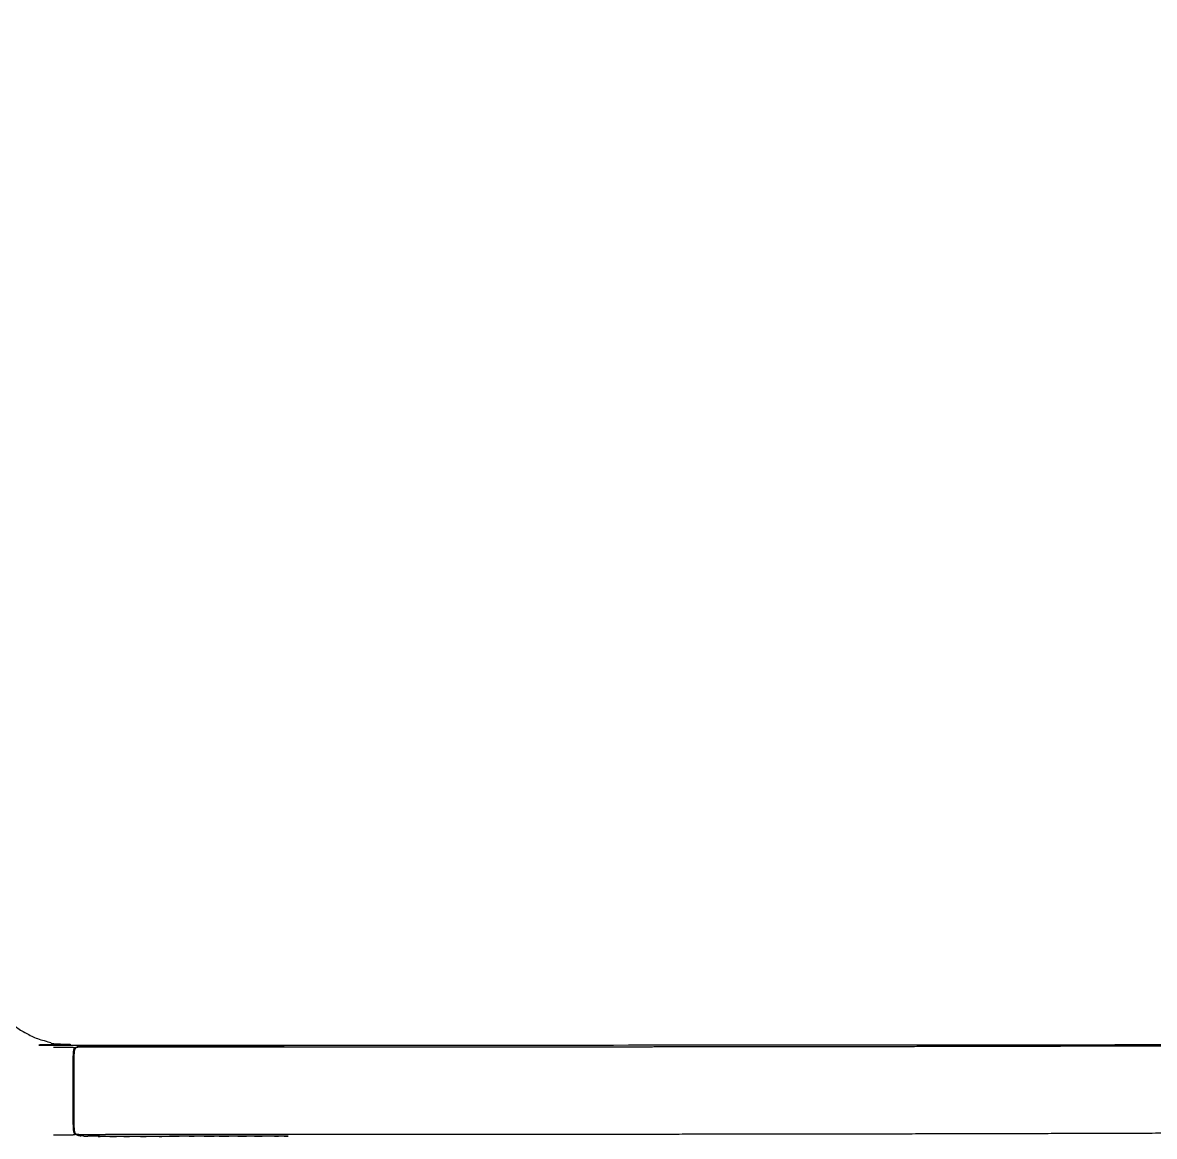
# Model space of a CAD drawing. Header units: millimetres. Extents: x 3429 to 24139, y -631 to 9878.
# Drawn here: x 8930.01 to 8959.54, y 3313.81 to 3342.85 of the extents above; entities that cross this region are included whole.
import ezdxf

# ---------------------------------------------------------------- set-up
doc = ezdxf.new("R2010")
doc.units = ezdxf.units.MM
doc.layers.add('multid_gorunus_4', color=15, linetype='Continuous', lineweight=9)
doc.layers.add('multid_gorunus_5', color=193, linetype='Continuous', lineweight=5)

# ---------------------------------------------------------------- blocks, each defined once
blk = doc.blocks.new('masa')
at = {"layer": 'multid_gorunus_4', "lineweight": -3}
for points, knots in [([(9876.316, 5309.575), (9876.312, 5309.568), (9876.308, 5309.56), (9876.297, 5309.55), (9876.286, 5309.54), (9876.264, 5309.524), (9876.242, 5309.507), (9876.208, 5309.482), (9876.173, 5309.457), (9876.122, 5309.42), (9876.071, 5309.383), (9876.007, 5309.337), (9875.943, 5309.29), (9875.869, 5309.238), (9875.795, 5309.186), (9875.714, 5309.13), (9875.633, 5309.074), (9875.549, 5309.017), (9875.465, 5308.96), (9875.377, 5308.903), (9875.29, 5308.845), (9875.2, 5308.788), (9875.111, 5308.731), (9875.02, 5308.674), (9874.928, 5308.618), (9874.836, 5308.562), (9874.744, 5308.506), (9874.651, 5308.452), (9874.558, 5308.397), (9874.464, 5308.344), (9874.37, 5308.29), (9874.275, 5308.238), (9874.18, 5308.186), (9874.085, 5308.134), (9873.989, 5308.083), (9873.892, 5308.033), (9873.796, 5307.983), (9873.698, 5307.934), (9873.6, 5307.885), (9873.502, 5307.837), (9873.404, 5307.789), (9873.304, 5307.742), (9873.205, 5307.695), (9873.105, 5307.65), (9873.005, 5307.604), (9872.904, 5307.56), (9872.803, 5307.515), (9872.701, 5307.472), (9872.6, 5307.429), (9872.497, 5307.387), (9872.395, 5307.344), (9872.291, 5307.304), (9872.188, 5307.263), (9872.084, 5307.223), (9871.98, 5307.183), (9871.875, 5307.145), (9871.77, 5307.106), (9871.665, 5307.069), (9871.559, 5307.032), (9871.453, 5306.996), (9871.347, 5306.96), (9871.24, 5306.925), (9871.133, 5306.891), (9871.025, 5306.857), (9870.918, 5306.824), (9870.809, 5306.792), (9870.701, 5306.76), (9870.592, 5306.729), (9870.483, 5306.698), (9870.373, 5306.669), (9870.264, 5306.64), (9870.154, 5306.612), (9870.043, 5306.584), (9869.933, 5306.557), (9869.822, 5306.53), (9869.71, 5306.505), (9869.599, 5306.48), (9869.487, 5306.456), (9869.375, 5306.433), (9869.263, 5306.41), (9869.15, 5306.388), (9869.037, 5306.367), (9868.924, 5306.346), (9868.807, 5306.327), (9868.689, 5306.307), (9868.563, 5306.289), (9868.437, 5306.271), (9868.298, 5306.255), (9868.16, 5306.238), (9868.004, 5306.222), (9867.849, 5306.207), (9867.674, 5306.192), (9867.498, 5306.178), (9867.298, 5306.165), (9867.098, 5306.152), (9866.869, 5306.139), (9866.64, 5306.127), (9866.379, 5306.116), (9866.118, 5306.105), (9865.82, 5306.095), (9865.522, 5306.085), (9865.184, 5306.075), (9864.846, 5306.066), (9864.463, 5306.058), (9864.08, 5306.049), (9863.649, 5306.042), (9863.218, 5306.034), (9862.734, 5306.027), (9862.25, 5306.021), (9861.71, 5306.014), (9861.17, 5306.008), (9860.569, 5306.003), (9859.968, 5305.997), (9859.303, 5305.992), (9858.638, 5305.987), (9857.916, 5305.983), (9857.194, 5305.979), (9856.424, 5305.975), (9855.654, 5305.971), (9854.843, 5305.968), (9854.033, 5305.964), (9853.19, 5305.961), (9852.347, 5305.958), (9851.479, 5305.956), (9850.612, 5305.953), (9849.729, 5305.951), (9848.845, 5305.949), (9847.953, 5305.947), (9847.061, 5305.945), (9846.169, 5305.944), (9845.277, 5305.942), (9844.393, 5305.941), (9843.509, 5305.94), (9842.64, 5305.939), (9841.772, 5305.938), (9840.927, 5305.937), (9840.683, 5305.937), (9839.87, 5305.936), (9839.058, 5305.936), (9838.285, 5305.935), (9837.512, 5305.935), (9836.788, 5305.934), (9836.063, 5305.934), (9835.394, 5305.934), (9834.726, 5305.933), (9834.121, 5305.933), (9833.517, 5305.933), (9832.973, 5305.932), (9832.428, 5305.932), (9831.941, 5305.932), (9831.454, 5305.932), (9831.021, 5305.932), (9830.587, 5305.931), (9830.204, 5305.931), (9829.82, 5305.931), (9829.483, 5305.931), (9829.146, 5305.931), (9828.852, 5305.931), (9828.558, 5305.93), (9828.303, 5305.93), (9828.048, 5305.93), (9827.83, 5305.93), (9827.611, 5305.93), (9827.425, 5305.93), (9827.239, 5305.93), (9827.084, 5305.93), (9826.929, 5305.93), (9826.801, 5305.93), (9826.673, 5305.929), (9826.57, 5305.929), (9826.467, 5305.929), (9826.386, 5305.929), (9826.305, 5305.929), (9826.243, 5305.929), (9826.181, 5305.929), (9826.136, 5305.929), (9826.09, 5305.929), (9826.058, 5305.929), (9826.026, 5305.929), (9826.005, 5305.93), (9825.984, 5305.93), (9825.973, 5305.932), (9825.961, 5305.934)], [0, 0, 0, 1, 1, 2, 2, 3, 3, 4, 4, 5, 5, 6, 6, 7, 7, 8, 8, 9, 9, 10, 10, 11, 11, 12, 12, 13, 13, 14, 14, 15, 15, 16, 16, 17, 17, 18, 18, 19, 19, 20, 20, 21, 21, 22, 22, 23, 23, 24, 24, 25, 25, 26, 26, 27, 27, 28, 28, 29, 29, 30, 30, 31, 31, 32, 32, 33, 33, 34, 34, 35, 35, 36, 36, 37, 37, 38, 38, 39, 39, 40, 40, 41, 41, 42, 42, 43, 43, 44, 44, 45, 45, 46, 46, 47, 47, 48, 48, 49, 49, 50, 50, 51, 51, 52, 52, 53, 53, 54, 54, 55, 55, 56, 56, 57, 57, 58, 58, 59, 59, 60, 60, 61, 61, 62, 62, 63, 63, 64, 64, 65, 65, 66, 66, 67, 67, 68, 68, 69, 69, 70, 70, 71, 71, 72, 72, 73, 73, 74, 74, 75, 75, 76, 76, 77, 77, 78, 78, 79, 79, 80, 80, 81, 81, 82, 82, 83, 83, 84, 84, 85, 85, 86, 86, 87, 87, 88, 88, 89, 89, 90, 90, 91, 91, 91]), ([(9876.316, 5309.575), (9876.312, 5309.568), (9876.308, 5309.56), (9876.297, 5309.55), (9876.286, 5309.54), (9876.264, 5309.524), (9876.242, 5309.507), (9876.208, 5309.482), (9876.173, 5309.457), (9876.122, 5309.42), (9876.071, 5309.383), (9876.007, 5309.337), (9875.943, 5309.29), (9875.869, 5309.238), (9875.795, 5309.186), (9875.714, 5309.13), (9875.633, 5309.074), (9875.549, 5309.017), (9875.465, 5308.96), (9875.377, 5308.903), (9875.29, 5308.845), (9875.2, 5308.788), (9875.111, 5308.731), (9875.02, 5308.674), (9874.928, 5308.618), (9874.836, 5308.562), (9874.744, 5308.506), (9874.651, 5308.452), (9874.558, 5308.397), (9874.464, 5308.344), (9874.37, 5308.29), (9874.275, 5308.238), (9874.18, 5308.186), (9874.085, 5308.134), (9873.989, 5308.083), (9873.892, 5308.033), (9873.796, 5307.983), (9873.698, 5307.934), (9873.6, 5307.885), (9873.502, 5307.837), (9873.404, 5307.789), (9873.304, 5307.742), (9873.205, 5307.695), (9873.105, 5307.65), (9873.005, 5307.604), (9872.904, 5307.56), (9872.803, 5307.515), (9872.701, 5307.472), (9872.6, 5307.429), (9872.497, 5307.387), (9872.395, 5307.344), (9872.291, 5307.304), (9872.188, 5307.263), (9872.084, 5307.223), (9871.98, 5307.183), (9871.875, 5307.145), (9871.77, 5307.106), (9871.665, 5307.069), (9871.559, 5307.032), (9871.453, 5306.996), (9871.347, 5306.96), (9871.24, 5306.925), (9871.133, 5306.891), (9871.025, 5306.857), (9870.918, 5306.824), (9870.809, 5306.792), (9870.701, 5306.76), (9870.592, 5306.729), (9870.483, 5306.698), (9870.373, 5306.669), (9870.264, 5306.64), (9870.154, 5306.612), (9870.043, 5306.584), (9869.933, 5306.557), (9869.822, 5306.53), (9869.71, 5306.505), (9869.599, 5306.48), (9869.487, 5306.456), (9869.375, 5306.433), (9869.263, 5306.41), (9869.15, 5306.388), (9869.037, 5306.367), (9868.924, 5306.346), (9868.807, 5306.327), (9868.689, 5306.307), (9868.563, 5306.289), (9868.437, 5306.271), (9868.298, 5306.255), (9868.16, 5306.238), (9868.004, 5306.222), (9867.849, 5306.207), (9867.674, 5306.192), (9867.498, 5306.178), (9867.298, 5306.165), (9867.098, 5306.152), (9866.869, 5306.139), (9866.64, 5306.127), (9866.379, 5306.116), (9866.118, 5306.105), (9865.82, 5306.095), (9865.522, 5306.085), (9865.184, 5306.075), (9864.846, 5306.066), (9864.463, 5306.058), (9864.08, 5306.049), (9863.649, 5306.042), (9863.218, 5306.034), (9862.734, 5306.027), (9862.25, 5306.021), (9861.71, 5306.014), (9861.17, 5306.008), (9860.569, 5306.003), (9859.968, 5305.997), (9859.303, 5305.992), (9858.638, 5305.987), (9857.916, 5305.983), (9857.194, 5305.979), (9856.424, 5305.975), (9855.654, 5305.971), (9854.843, 5305.968), (9854.033, 5305.964), (9853.19, 5305.961), (9852.347, 5305.958), (9851.479, 5305.956), (9850.612, 5305.953), (9849.729, 5305.951), (9848.845, 5305.949), (9847.953, 5305.947), (9847.061, 5305.945), (9846.169, 5305.944), (9845.277, 5305.942), (9844.393, 5305.941), (9843.509, 5305.94), (9842.64, 5305.939), (9841.772, 5305.938), (9840.927, 5305.937), (9840.683, 5305.937), (9839.87, 5305.936), (9839.058, 5305.936), (9838.285, 5305.935), (9837.512, 5305.935), (9836.788, 5305.934), (9836.063, 5305.934), (9835.394, 5305.934), (9834.726, 5305.933), (9834.121, 5305.933), (9833.517, 5305.933), (9832.973, 5305.932), (9832.428, 5305.932), (9831.941, 5305.932), (9831.454, 5305.932), (9831.021, 5305.932), (9830.587, 5305.931), (9830.204, 5305.931), (9829.82, 5305.931), (9829.483, 5305.931), (9829.146, 5305.931), (9828.852, 5305.931), (9828.558, 5305.93), (9828.303, 5305.93), (9828.048, 5305.93), (9827.83, 5305.93), (9827.611, 5305.93), (9827.425, 5305.93), (9827.239, 5305.93), (9827.084, 5305.93), (9826.929, 5305.93), (9826.801, 5305.93), (9826.673, 5305.929), (9826.57, 5305.929), (9826.467, 5305.929), (9826.386, 5305.929), (9826.305, 5305.929), (9826.243, 5305.929), (9826.181, 5305.929), (9826.136, 5305.929), (9826.09, 5305.929), (9826.058, 5305.929), (9826.026, 5305.929), (9826.005, 5305.93), (9825.984, 5305.93), (9825.973, 5305.932), (9825.961, 5305.934)], [0, 0, 0, 1, 1, 2, 2, 3, 3, 4, 4, 5, 5, 6, 6, 7, 7, 8, 8, 9, 9, 10, 10, 11, 11, 12, 12, 13, 13, 14, 14, 15, 15, 16, 16, 17, 17, 18, 18, 19, 19, 20, 20, 21, 21, 22, 22, 23, 23, 24, 24, 25, 25, 26, 26, 27, 27, 28, 28, 29, 29, 30, 30, 31, 31, 32, 32, 33, 33, 34, 34, 35, 35, 36, 36, 37, 37, 38, 38, 39, 39, 40, 40, 41, 41, 42, 42, 43, 43, 44, 44, 45, 45, 46, 46, 47, 47, 48, 48, 49, 49, 50, 50, 51, 51, 52, 52, 53, 53, 54, 54, 55, 55, 56, 56, 57, 57, 58, 58, 59, 59, 60, 60, 61, 61, 62, 62, 63, 63, 64, 64, 65, 65, 66, 66, 67, 67, 68, 68, 69, 69, 70, 70, 71, 71, 72, 72, 73, 73, 74, 74, 75, 75, 76, 76, 77, 77, 78, 78, 79, 79, 80, 80, 81, 81, 82, 82, 83, 83, 84, 84, 85, 85, 86, 86, 87, 87, 88, 88, 89, 89, 90, 90, 91, 91, 91]), ([(9825.361, 5308.207), (9825.375, 5308.207), (9825.388, 5308.207), (9825.406, 5308.207), (9825.423, 5308.207), (9825.445, 5308.207), (9825.466, 5308.207), (9825.491, 5308.207), (9825.517, 5308.207), (9825.546, 5308.207), (9825.575, 5308.207), (9825.609, 5308.207), (9825.642, 5308.207), (9825.677, 5308.207), (9825.711, 5308.207), (9825.744, 5308.207), (9825.776, 5308.207), (9825.803, 5308.207), (9825.831, 5308.207), (9825.85, 5308.207), (9825.869, 5308.207), (9825.882, 5308.206), (9825.895, 5308.206), (9825.904, 5308.204), (9825.913, 5308.202), (9825.919, 5308.199), (9825.926, 5308.195)], [0, 0, 0, 1, 1, 2, 2, 3, 3, 4, 4, 5, 5, 6, 6, 7, 7, 8, 8, 9, 9, 10, 10, 11, 11, 12, 12, 13, 13, 13]), ([(9825.361, 5308.207), (9825.375, 5308.207), (9825.388, 5308.207), (9825.406, 5308.207), (9825.423, 5308.207), (9825.445, 5308.207), (9825.466, 5308.207), (9825.491, 5308.207), (9825.517, 5308.207), (9825.546, 5308.207), (9825.575, 5308.207), (9825.609, 5308.207), (9825.642, 5308.207), (9825.677, 5308.207), (9825.711, 5308.207), (9825.744, 5308.207), (9825.776, 5308.207), (9825.803, 5308.207), (9825.831, 5308.207), (9825.85, 5308.207), (9825.869, 5308.207), (9825.882, 5308.206), (9825.895, 5308.206), (9825.904, 5308.204), (9825.913, 5308.202), (9825.919, 5308.199), (9825.926, 5308.195)], [0, 0, 0, 1, 1, 2, 2, 3, 3, 4, 4, 5, 5, 6, 6, 7, 7, 8, 8, 9, 9, 10, 10, 11, 11, 12, 12, 13, 13, 13]), ([(9825.994, 5305.916), (9825.99, 5305.917), (9825.986, 5305.917), (9825.975, 5305.92), (9825.965, 5305.922), (9825.957, 5305.925), (9825.949, 5305.928), (9825.943, 5305.931), (9825.937, 5305.934), (9825.932, 5305.937), (9825.927, 5305.941), (9825.923, 5305.945), (9825.918, 5305.949), (9825.915, 5305.953), (9825.911, 5305.958), (9825.908, 5305.963), (9825.904, 5305.969), (9825.902, 5305.975), (9825.899, 5305.981), (9825.896, 5305.989), (9825.894, 5305.996), (9825.892, 5306.005), (9825.89, 5306.014), (9825.888, 5306.025), (9825.887, 5306.035), (9825.885, 5306.047), (9825.884, 5306.059), (9825.883, 5306.073), (9825.882, 5306.087), (9825.881, 5306.103), (9825.88, 5306.119), (9825.88, 5306.137), (9825.879, 5306.156), (9825.879, 5306.176), (9825.878, 5306.197), (9825.878, 5306.22), (9825.878, 5306.243), (9825.878, 5306.268), (9825.877, 5306.294), (9825.877, 5306.322), (9825.877, 5306.35), (9825.877, 5306.381), (9825.877, 5306.413), (9825.877, 5306.447), (9825.877, 5306.481), (9825.877, 5306.518), (9825.877, 5306.555), (9825.877, 5306.594), (9825.877, 5306.634), (9825.877, 5306.675), (9825.877, 5306.716), (9825.877, 5306.759), (9825.877, 5306.801), (9825.877, 5306.845), (9825.877, 5306.889), (9825.877, 5306.934), (9825.877, 5306.978), (9825.877, 5307.023), (9825.877, 5307.068), (9825.877, 5307.113), (9825.877, 5307.158), (9825.877, 5307.203), (9825.877, 5307.247), (9825.877, 5307.291), (9825.877, 5307.335), (9825.877, 5307.377), (9825.877, 5307.42), (9825.877, 5307.461), (9825.877, 5307.502), (9825.877, 5307.542), (9825.877, 5307.581), (9825.877, 5307.618), (9825.877, 5307.655), (9825.877, 5307.689), (9825.877, 5307.723), (9825.877, 5307.755), (9825.877, 5307.786), (9825.877, 5307.814), (9825.877, 5307.843), (9825.877, 5307.868), (9825.877, 5307.894), (9825.877, 5307.917), (9825.878, 5307.94), (9825.878, 5307.96), (9825.878, 5307.981), (9825.879, 5307.999), (9825.879, 5308.017), (9825.88, 5308.033), (9825.881, 5308.049), (9825.882, 5308.063), (9825.883, 5308.077), (9825.884, 5308.089), (9825.886, 5308.101), (9825.888, 5308.112), (9825.889, 5308.122), (9825.891, 5308.131), (9825.893, 5308.14), (9825.896, 5308.147), (9825.898, 5308.155), (9825.901, 5308.161), (9825.903, 5308.168), (9825.907, 5308.173), (9825.91, 5308.178), (9825.914, 5308.183), (9825.917, 5308.187), (9825.922, 5308.191), (9825.926, 5308.195), (9825.931, 5308.199), (9825.936, 5308.202), (9825.942, 5308.206), (9825.948, 5308.209), (9825.956, 5308.211), (9825.964, 5308.214), (9825.974, 5308.216), (9825.985, 5308.219), (9825.989, 5308.22), (9825.993, 5308.22)], [123.680145, 123.680145, 123.680145, 124, 124, 125, 125, 126, 126, 127, 127, 128, 128, 129, 129, 130, 130, 131, 131, 132, 132, 133, 133, 134, 134, 135, 135, 136, 136, 137, 137, 138, 138, 139, 139, 140, 140, 141, 141, 142, 142, 143, 143, 144, 144, 145, 145, 146, 146, 147, 147, 148, 148, 149, 149, 150, 150, 151, 151, 152, 152, 153, 153, 154, 154, 155, 155, 156, 156, 157, 157, 158, 158, 159, 159, 160, 160, 161, 161, 162, 162, 163, 163, 164, 164, 165, 165, 166, 166, 167, 167, 168, 168, 169, 169, 170, 170, 171, 171, 172, 172, 173, 173, 174, 174, 175, 175, 176, 176, 177, 177, 178, 178, 179, 179, 180, 180, 180.319855, 180.319855, 180.319855]), ([(9825.994, 5305.916), (9825.99, 5305.917), (9825.986, 5305.917), (9825.975, 5305.92), (9825.965, 5305.922), (9825.957, 5305.925), (9825.949, 5305.928), (9825.943, 5305.931), (9825.937, 5305.934), (9825.932, 5305.937), (9825.927, 5305.941), (9825.923, 5305.945), (9825.918, 5305.949), (9825.915, 5305.953), (9825.911, 5305.958), (9825.908, 5305.963), (9825.904, 5305.969), (9825.902, 5305.975), (9825.899, 5305.981), (9825.896, 5305.989), (9825.894, 5305.996), (9825.892, 5306.005), (9825.89, 5306.014), (9825.888, 5306.025), (9825.887, 5306.035), (9825.885, 5306.047), (9825.884, 5306.059), (9825.883, 5306.073), (9825.882, 5306.087), (9825.881, 5306.103), (9825.88, 5306.119), (9825.88, 5306.137), (9825.879, 5306.156), (9825.879, 5306.176), (9825.878, 5306.197), (9825.878, 5306.22), (9825.878, 5306.243), (9825.878, 5306.268), (9825.877, 5306.294), (9825.877, 5306.322), (9825.877, 5306.35), (9825.877, 5306.381), (9825.877, 5306.413), (9825.877, 5306.447), (9825.877, 5306.481), (9825.877, 5306.518), (9825.877, 5306.555), (9825.877, 5306.594), (9825.877, 5306.634), (9825.877, 5306.675), (9825.877, 5306.716), (9825.877, 5306.759), (9825.877, 5306.801), (9825.877, 5306.845), (9825.877, 5306.889), (9825.877, 5306.934), (9825.877, 5306.978), (9825.877, 5307.023), (9825.877, 5307.068), (9825.877, 5307.113), (9825.877, 5307.158), (9825.877, 5307.203), (9825.877, 5307.247), (9825.877, 5307.291), (9825.877, 5307.335), (9825.877, 5307.377), (9825.877, 5307.42), (9825.877, 5307.461), (9825.877, 5307.502), (9825.877, 5307.542), (9825.877, 5307.581), (9825.877, 5307.618), (9825.877, 5307.655), (9825.877, 5307.689), (9825.877, 5307.723), (9825.877, 5307.755), (9825.877, 5307.786), (9825.877, 5307.814), (9825.877, 5307.843), (9825.877, 5307.868), (9825.877, 5307.894), (9825.877, 5307.917), (9825.878, 5307.94), (9825.878, 5307.96), (9825.878, 5307.981), (9825.879, 5307.999), (9825.879, 5308.017), (9825.88, 5308.033), (9825.881, 5308.049), (9825.882, 5308.063), (9825.883, 5308.077), (9825.884, 5308.089), (9825.886, 5308.101), (9825.888, 5308.112), (9825.889, 5308.122), (9825.891, 5308.131), (9825.893, 5308.14), (9825.896, 5308.147), (9825.898, 5308.155), (9825.901, 5308.161), (9825.903, 5308.168), (9825.907, 5308.173), (9825.91, 5308.178), (9825.914, 5308.183), (9825.917, 5308.187), (9825.922, 5308.191), (9825.926, 5308.195), (9825.931, 5308.199), (9825.936, 5308.202), (9825.942, 5308.206), (9825.948, 5308.209), (9825.956, 5308.211), (9825.964, 5308.214), (9825.974, 5308.216), (9825.985, 5308.219), (9825.989, 5308.22), (9825.993, 5308.22)], [123.680145, 123.680145, 123.680145, 124, 124, 125, 125, 126, 126, 127, 127, 128, 128, 129, 129, 130, 130, 131, 131, 132, 132, 133, 133, 134, 134, 135, 135, 136, 136, 137, 137, 138, 138, 139, 139, 140, 140, 141, 141, 142, 142, 143, 143, 144, 144, 145, 145, 146, 146, 147, 147, 148, 148, 149, 149, 150, 150, 151, 151, 152, 152, 153, 153, 154, 154, 155, 155, 156, 156, 157, 157, 158, 158, 159, 159, 160, 160, 161, 161, 162, 162, 163, 163, 164, 164, 165, 165, 166, 166, 167, 167, 168, 168, 169, 169, 170, 170, 171, 171, 172, 172, 173, 173, 174, 174, 175, 175, 176, 176, 177, 177, 178, 178, 179, 179, 180, 180, 180.319855, 180.319855, 180.319855]), ([(9825.95, 5305.941), (9825.946, 5305.945), (9825.942, 5305.949), (9825.938, 5305.953), (9825.934, 5305.958), (9825.931, 5305.963), (9825.928, 5305.969), (9825.925, 5305.975), (9825.922, 5305.981), (9825.92, 5305.989), (9825.918, 5305.996), (9825.916, 5306.005), (9825.914, 5306.014), (9825.912, 5306.025), (9825.91, 5306.035), (9825.909, 5306.047), (9825.907, 5306.059), (9825.906, 5306.073), (9825.905, 5306.087), (9825.904, 5306.103), (9825.904, 5306.119), (9825.903, 5306.137), (9825.903, 5306.156), (9825.902, 5306.176), (9825.902, 5306.197), (9825.901, 5306.22), (9825.901, 5306.243), (9825.901, 5306.268), (9825.901, 5306.294), (9825.901, 5306.322), (9825.901, 5306.35), (9825.901, 5306.381), (9825.901, 5306.413), (9825.901, 5306.447), (9825.901, 5306.481), (9825.901, 5306.518), (9825.901, 5306.555), (9825.901, 5306.594), (9825.901, 5306.634), (9825.901, 5306.675), (9825.901, 5306.716), (9825.901, 5306.759), (9825.901, 5306.801), (9825.901, 5306.845), (9825.901, 5306.889), (9825.901, 5306.934), (9825.901, 5306.978), (9825.901, 5307.023), (9825.901, 5307.068), (9825.901, 5307.113), (9825.901, 5307.158), (9825.901, 5307.203), (9825.901, 5307.247), (9825.901, 5307.291), (9825.9, 5307.335), (9825.9, 5307.377), (9825.9, 5307.42), (9825.9, 5307.461), (9825.9, 5307.502), (9825.9, 5307.542), (9825.9, 5307.581), (9825.9, 5307.618), (9825.9, 5307.655), (9825.9, 5307.689), (9825.9, 5307.723), (9825.9, 5307.755), (9825.9, 5307.786), (9825.9, 5307.814), (9825.9, 5307.843), (9825.9, 5307.868), (9825.901, 5307.894), (9825.901, 5307.917), (9825.901, 5307.94), (9825.901, 5307.96), (9825.902, 5307.981), (9825.902, 5307.999), (9825.903, 5308.017), (9825.904, 5308.033), (9825.905, 5308.049), (9825.906, 5308.063), (9825.907, 5308.077), (9825.908, 5308.089), (9825.909, 5308.101), (9825.911, 5308.112), (9825.913, 5308.122), (9825.915, 5308.131), (9825.917, 5308.14), (9825.919, 5308.147), (9825.922, 5308.155), (9825.924, 5308.161), (9825.927, 5308.168), (9825.93, 5308.173), (9825.933, 5308.178), (9825.937, 5308.183), (9825.941, 5308.187), (9825.945, 5308.191), (9825.949, 5308.195)], [-32, -32, -32, -31, -31, -30, -30, -29, -29, -28, -28, -27, -27, -26, -26, -25, -25, -24, -24, -23, -23, -22, -22, -21, -21, -20, -20, -19, -19, -18, -18, -17, -17, -16, -16, -15, -15, -14, -14, -13, -13, -12, -12, -11, -11, -10, -10, -9, -9, -8, -8, -7, -7, -6, -6, -5, -5, -4, -4, -3, -3, -2, -2, -1, -1, 0, 0, 1, 1, 2, 2, 3, 3, 4, 4, 5, 5, 6, 6, 7, 7, 8, 8, 9, 9, 10, 10, 11, 11, 12, 12, 13, 13, 14, 14, 15, 15, 16, 16, 16]), ([(9825.95, 5305.941), (9825.946, 5305.945), (9825.942, 5305.949), (9825.938, 5305.953), (9825.934, 5305.958), (9825.931, 5305.963), (9825.928, 5305.969), (9825.925, 5305.975), (9825.922, 5305.981), (9825.92, 5305.989), (9825.918, 5305.996), (9825.916, 5306.005), (9825.914, 5306.014), (9825.912, 5306.025), (9825.91, 5306.035), (9825.909, 5306.047), (9825.907, 5306.059), (9825.906, 5306.073), (9825.905, 5306.087), (9825.904, 5306.103), (9825.904, 5306.119), (9825.903, 5306.137), (9825.903, 5306.156), (9825.902, 5306.176), (9825.902, 5306.197), (9825.901, 5306.22), (9825.901, 5306.243), (9825.901, 5306.268), (9825.901, 5306.294), (9825.901, 5306.322), (9825.901, 5306.35), (9825.901, 5306.381), (9825.901, 5306.413), (9825.901, 5306.447), (9825.901, 5306.481), (9825.901, 5306.518), (9825.901, 5306.555), (9825.901, 5306.594), (9825.901, 5306.634), (9825.901, 5306.675), (9825.901, 5306.716), (9825.901, 5306.759), (9825.901, 5306.801), (9825.901, 5306.845), (9825.901, 5306.889), (9825.901, 5306.934), (9825.901, 5306.978), (9825.901, 5307.023), (9825.901, 5307.068), (9825.901, 5307.113), (9825.901, 5307.158), (9825.901, 5307.203), (9825.901, 5307.247), (9825.901, 5307.291), (9825.9, 5307.335), (9825.9, 5307.377), (9825.9, 5307.42), (9825.9, 5307.461), (9825.9, 5307.502), (9825.9, 5307.542), (9825.9, 5307.581), (9825.9, 5307.618), (9825.9, 5307.655), (9825.9, 5307.689), (9825.9, 5307.723), (9825.9, 5307.755), (9825.9, 5307.786), (9825.9, 5307.814), (9825.9, 5307.843), (9825.9, 5307.868), (9825.901, 5307.894), (9825.901, 5307.917), (9825.901, 5307.94), (9825.901, 5307.96), (9825.902, 5307.981), (9825.902, 5307.999), (9825.903, 5308.017), (9825.904, 5308.033), (9825.905, 5308.049), (9825.906, 5308.063), (9825.907, 5308.077), (9825.908, 5308.089), (9825.909, 5308.101), (9825.911, 5308.112), (9825.913, 5308.122), (9825.915, 5308.131), (9825.917, 5308.14), (9825.919, 5308.147), (9825.922, 5308.155), (9825.924, 5308.161), (9825.927, 5308.168), (9825.93, 5308.173), (9825.933, 5308.178), (9825.937, 5308.183), (9825.941, 5308.187), (9825.945, 5308.191), (9825.949, 5308.195)], [-32, -32, -32, -31, -31, -30, -30, -29, -29, -28, -28, -27, -27, -26, -26, -25, -25, -24, -24, -23, -23, -22, -22, -21, -21, -20, -20, -19, -19, -18, -18, -17, -17, -16, -16, -15, -15, -14, -14, -13, -13, -12, -12, -11, -11, -10, -10, -9, -9, -8, -8, -7, -7, -6, -6, -5, -5, -4, -4, -3, -3, -2, -2, -1, -1, 0, 0, 1, 1, 2, 2, 3, 3, 4, 4, 5, 5, 6, 6, 7, 7, 8, 8, 9, 9, 10, 10, 11, 11, 12, 12, 13, 13, 14, 14, 15, 15, 16, 16, 16]), ([(9825.97, 5308.21), (9825.965, 5308.206), (9825.96, 5308.202), (9825.955, 5308.199), (9825.949, 5308.195)], [2, 2, 2, 3, 3, 4, 4, 4]), ([(9825.97, 5308.21), (9825.965, 5308.206), (9825.96, 5308.202), (9825.955, 5308.199), (9825.949, 5308.195)], [2, 2, 2, 3, 3, 4, 4, 4]), ([(9826.021, 5308.227), (9826.01, 5308.225), (9826, 5308.222), (9825.991, 5308.219), (9825.983, 5308.217), (9825.977, 5308.213), (9825.97, 5308.21)], [-1, -1, -1, 0, 0, 1, 1, 2, 2, 2]), ([(9826.021, 5308.227), (9826.01, 5308.225), (9826, 5308.222), (9825.991, 5308.219), (9825.983, 5308.217), (9825.977, 5308.213), (9825.97, 5308.21)], [-1, -1, -1, 0, 0, 1, 1, 2, 2, 2]), ([(9826.074, 5308.236), (9826.06, 5308.234), (9826.046, 5308.232), (9826.033, 5308.23), (9826.021, 5308.227)], [2, 2, 2, 3, 3, 4, 4, 4]), ([(9826.074, 5308.236), (9826.06, 5308.234), (9826.046, 5308.232), (9826.033, 5308.23), (9826.021, 5308.227)], [2, 2, 2, 3, 3, 4, 4, 4]), ([(9826.074, 5308.236), (9826.091, 5308.238), (9826.108, 5308.24), (9826.13, 5308.241), (9826.152, 5308.243)], [0, 0, 0, 1, 1, 2, 2, 2]), ([(9826.074, 5308.236), (9826.091, 5308.238), (9826.108, 5308.24), (9826.13, 5308.241), (9826.152, 5308.243)], [0, 0, 0, 1, 1, 2, 2, 2]), ([(9826.353, 5308.248), (9826.331, 5308.248), (9826.309, 5308.248), (9826.278, 5308.247), (9826.246, 5308.246), (9826.22, 5308.245), (9826.194, 5308.244), (9826.173, 5308.243), (9826.152, 5308.243)], [83.301867, 83.301867, 83.301867, 84, 84, 85, 85, 86, 86, 87, 87, 87]), ([(9826.353, 5308.248), (9826.331, 5308.248), (9826.309, 5308.248), (9826.278, 5308.247), (9826.246, 5308.246), (9826.22, 5308.245), (9826.194, 5308.244), (9826.173, 5308.243), (9826.152, 5308.243)], [83.301867, 83.301867, 83.301867, 84, 84, 85, 85, 86, 86, 87, 87, 87]), ([(9826.353, 5308.248), (9826.392, 5308.249), (9826.432, 5308.249), (9826.452, 5308.25), (9826.473, 5308.251), (9826.524, 5308.251), (9826.575, 5308.251), (9826.634, 5308.252), (9826.693, 5308.252), (9826.76, 5308.252), (9826.827, 5308.252), (9826.903, 5308.252), (9826.979, 5308.252), (9827.064, 5308.252), (9827.149, 5308.252), (9827.245, 5308.252), (9827.34, 5308.252), (9827.444, 5308.253), (9827.549, 5308.253), (9827.66, 5308.253), (9827.772, 5308.253), (9827.89, 5308.253), (9828.008, 5308.253), (9828.131, 5308.253), (9828.254, 5308.253), (9828.38, 5308.253), (9828.507, 5308.253), (9828.636, 5308.253), (9828.766, 5308.253), (9828.896, 5308.253), (9829.026, 5308.253), (9829.157, 5308.253), (9829.287, 5308.253), (9829.417, 5308.253), (9829.546, 5308.253), (9829.673, 5308.254), (9829.799, 5308.254), (9829.922, 5308.254), (9830.045, 5308.254), (9830.163, 5308.254), (9830.281, 5308.254), (9830.393, 5308.254), (9830.504, 5308.254), (9830.609, 5308.254), (9830.713, 5308.254), (9830.808, 5308.254), (9830.904, 5308.254), (9830.989, 5308.254), (9831.074, 5308.254), (9831.15, 5308.254), (9831.226, 5308.254), (9831.293, 5308.254), (9831.36, 5308.254), (9831.37, 5308.254), (9831.38, 5308.254)], [90.111111, 90.111111, 90.111111, 91, 91, 92, 92, 93, 93, 94, 94, 95, 95, 96, 96, 97, 97, 98, 98, 99, 99, 100, 100, 101, 101, 102, 102, 103, 103, 104, 104, 105, 105, 106, 106, 107, 107, 108, 108, 109, 109, 110, 110, 111, 111, 112, 112, 113, 113, 114, 114, 115, 115, 116, 116, 116.169368, 116.169368, 116.169368]), ([(9826.353, 5308.248), (9826.392, 5308.249), (9826.432, 5308.249), (9826.452, 5308.25), (9826.473, 5308.251), (9826.524, 5308.251), (9826.575, 5308.251), (9826.634, 5308.252), (9826.693, 5308.252), (9826.76, 5308.252), (9826.827, 5308.252), (9826.903, 5308.252), (9826.979, 5308.252), (9827.064, 5308.252), (9827.149, 5308.252), (9827.245, 5308.252), (9827.34, 5308.252), (9827.444, 5308.253), (9827.549, 5308.253), (9827.66, 5308.253), (9827.772, 5308.253), (9827.89, 5308.253), (9828.008, 5308.253), (9828.131, 5308.253), (9828.254, 5308.253), (9828.38, 5308.253), (9828.507, 5308.253), (9828.636, 5308.253), (9828.766, 5308.253), (9828.896, 5308.253), (9829.026, 5308.253), (9829.157, 5308.253), (9829.287, 5308.253), (9829.417, 5308.253), (9829.546, 5308.253), (9829.673, 5308.254), (9829.799, 5308.254), (9829.922, 5308.254), (9830.045, 5308.254), (9830.163, 5308.254), (9830.281, 5308.254), (9830.393, 5308.254), (9830.504, 5308.254), (9830.609, 5308.254), (9830.713, 5308.254), (9830.808, 5308.254), (9830.904, 5308.254), (9830.989, 5308.254), (9831.074, 5308.254), (9831.15, 5308.254), (9831.226, 5308.254), (9831.293, 5308.254), (9831.36, 5308.254), (9831.37, 5308.254), (9831.38, 5308.254)], [90.111111, 90.111111, 90.111111, 91, 91, 92, 92, 93, 93, 94, 94, 95, 95, 96, 96, 97, 97, 98, 98, 99, 99, 100, 100, 101, 101, 102, 102, 103, 103, 104, 104, 105, 105, 106, 106, 107, 107, 108, 108, 109, 109, 110, 110, 111, 111, 112, 112, 113, 113, 114, 114, 115, 115, 116, 116, 116.169368, 116.169368, 116.169368]), ([(9827.406, 5308.252), (9827.406, 5308.252), (9827.406, 5308.252), (9827.301, 5308.252), (9827.196, 5308.252), (9827.173, 5308.252), (9827.149, 5308.252)], [264.999047, 264.999047, 264.999047, 265, 265, 266, 266, 266.239627, 266.239627, 266.239627]), ([(9827.406, 5308.252), (9827.406, 5308.252), (9827.406, 5308.252), (9827.301, 5308.252), (9827.196, 5308.252), (9827.173, 5308.252), (9827.149, 5308.252)], [264.999047, 264.999047, 264.999047, 265, 265, 266, 266, 266.239627, 266.239627, 266.239627]), ([(9827.871, 5308.253), (9827.871, 5308.253), (9827.87, 5308.253), (9827.751, 5308.253), (9827.632, 5308.253), (9827.59, 5308.253), (9827.549, 5308.253)], [262.997395, 262.997395, 262.997395, 263, 263, 264, 264, 264.369074, 264.369074, 264.369074]), ([(9827.871, 5308.253), (9827.871, 5308.253), (9827.87, 5308.253), (9827.751, 5308.253), (9827.632, 5308.253), (9827.59, 5308.253), (9827.549, 5308.253)], [262.997395, 262.997395, 262.997395, 263, 263, 264, 264, 264.369074, 264.369074, 264.369074]), ([(9828.12, 5308.253), (9828.119, 5308.253), (9828.119, 5308.253), (9828.063, 5308.253), (9828.008, 5308.253)], [261.9964985, 261.9964985, 261.9964985, 262, 262, 262.4469027, 262.4469027, 262.4469027]), ([(9828.12, 5308.253), (9828.119, 5308.253), (9828.119, 5308.253), (9828.063, 5308.253), (9828.008, 5308.253)], [261.9964985, 261.9964985, 261.9964985, 262, 262, 262.4469027, 262.4469027, 262.4469027]), ([(9828.637, 5308.253), (9828.637, 5308.253), (9828.636, 5308.253), (9828.572, 5308.253), (9828.507, 5308.253)], [259.9959788, 259.9959788, 259.9959788, 260, 260, 260.4944509, 260.4944509, 260.4944509]), ([(9828.637, 5308.253), (9828.637, 5308.253), (9828.636, 5308.253), (9828.572, 5308.253), (9828.507, 5308.253)], [259.9959788, 259.9959788, 259.9959788, 260, 260, 260.4944509, 260.4944509, 260.4944509]), ([(9829.165, 5308.253), (9829.164, 5308.253), (9829.164, 5308.253), (9829.032, 5308.253), (9828.9, 5308.253), (9828.833, 5308.253), (9828.766, 5308.253)], [257.99816, 257.99816, 257.99816, 258, 258, 259, 259, 259.510421, 259.510421, 259.510421]), ([(9829.165, 5308.253), (9829.164, 5308.253), (9829.164, 5308.253), (9829.032, 5308.253), (9828.9, 5308.253), (9828.833, 5308.253), (9828.766, 5308.253)], [257.99816, 257.99816, 257.99816, 258, 258, 259, 259, 259.510421, 259.510421, 259.510421]), ([(9829.426, 5308.253), (9829.426, 5308.253), (9829.426, 5308.253), (9829.356, 5308.253), (9829.287, 5308.253)], [256.9963384, 256.9963384, 256.9963384, 257, 257, 257.5283092, 257.5283092, 257.5283092]), ([(9829.426, 5308.253), (9829.426, 5308.253), (9829.426, 5308.253), (9829.356, 5308.253), (9829.287, 5308.253)], [256.9963384, 256.9963384, 256.9963384, 257, 257, 257.5283092, 257.5283092, 257.5283092]), ([(9829.931, 5308.254), (9829.931, 5308.254), (9829.931, 5308.254), (9829.865, 5308.254), (9829.799, 5308.254)], [254.9972972, 254.9972972, 254.9972972, 255, 255, 255.5285371, 255.5285371, 255.5285371]), ([(9829.931, 5308.254), (9829.931, 5308.254), (9829.931, 5308.254), (9829.865, 5308.254), (9829.799, 5308.254)], [254.9972972, 254.9972972, 254.9972972, 255, 255, 255.5285371, 255.5285371, 255.5285371]), ([(9830.282, 5308.254), (9830.226, 5308.254), (9830.169, 5308.254), (9830.107, 5308.254), (9830.045, 5308.254)], [253.50262, 253.50262, 253.50262, 254, 254, 254.520117, 254.520117, 254.520117]), ([(9830.282, 5308.254), (9830.226, 5308.254), (9830.169, 5308.254), (9830.107, 5308.254), (9830.045, 5308.254)], [253.50262, 253.50262, 253.50262, 254, 254, 254.520117, 254.520117, 254.520117]), ([(9830.714, 5308.254), (9830.66, 5308.254), (9830.606, 5308.254), (9830.606, 5308.254), (9830.606, 5308.254)], [251.4433919, 251.4433919, 251.4433919, 252, 252, 252.0000001, 252.0000001, 252.0000001]), ([(9830.714, 5308.254), (9830.66, 5308.254), (9830.606, 5308.254), (9830.606, 5308.254), (9830.606, 5308.254)], [251.4433919, 251.4433919, 251.4433919, 252, 252, 252.0000001, 252.0000001, 252.0000001]), ([(9831.126, 5308.254), (9831.126, 5308.254), (9831.126, 5308.254), (9831.1, 5308.254), (9831.074, 5308.254)], [248.9965407, 248.9965407, 248.9965407, 249, 249, 249.3333336, 249.3333336, 249.3333336]), ([(9831.126, 5308.254), (9831.126, 5308.254), (9831.126, 5308.254), (9831.1, 5308.254), (9831.074, 5308.254)], [248.9965407, 248.9965407, 248.9965407, 249, 249, 249.3333336, 249.3333336, 249.3333336]), ([(9831.262, 5308.254), (9831.262, 5308.254), (9831.261, 5308.254), (9831.244, 5308.254), (9831.226, 5308.254)], [247.9906989, 247.9906989, 247.9906989, 248, 248, 248.2579235, 248.2579235, 248.2579235]), ([(9831.262, 5308.254), (9831.262, 5308.254), (9831.261, 5308.254), (9831.244, 5308.254), (9831.226, 5308.254)], [247.9906989, 247.9906989, 247.9906989, 248, 248, 248.2579235, 248.2579235, 248.2579235]), ([(9825.362, 5305.929), (9825.376, 5305.929), (9825.389, 5305.929), (9825.407, 5305.929), (9825.424, 5305.929), (9825.445, 5305.929), (9825.467, 5305.929), (9825.492, 5305.929), (9825.517, 5305.929), (9825.547, 5305.929), (9825.576, 5305.929), (9825.61, 5305.929), (9825.643, 5305.929), (9825.678, 5305.929), (9825.712, 5305.929), (9825.744, 5305.929), (9825.777, 5305.929), (9825.804, 5305.929), (9825.832, 5305.929), (9825.851, 5305.929), (9825.87, 5305.929), (9825.883, 5305.93), (9825.896, 5305.93), (9825.905, 5305.932), (9825.914, 5305.934), (9825.92, 5305.937), (9825.927, 5305.941)], [0, 0, 0, 1, 1, 2, 2, 3, 3, 4, 4, 5, 5, 6, 6, 7, 7, 8, 8, 9, 9, 10, 10, 11, 11, 12, 12, 13, 13, 13]), ([(9825.362, 5305.929), (9825.376, 5305.929), (9825.389, 5305.929), (9825.407, 5305.929), (9825.424, 5305.929), (9825.445, 5305.929), (9825.467, 5305.929), (9825.492, 5305.929), (9825.517, 5305.929), (9825.547, 5305.929), (9825.576, 5305.929), (9825.61, 5305.929), (9825.643, 5305.929), (9825.678, 5305.929), (9825.712, 5305.929), (9825.744, 5305.929), (9825.777, 5305.929), (9825.804, 5305.929), (9825.832, 5305.929), (9825.851, 5305.929), (9825.87, 5305.929), (9825.883, 5305.93), (9825.896, 5305.93), (9825.905, 5305.932), (9825.914, 5305.934), (9825.92, 5305.937), (9825.927, 5305.941)], [0, 0, 0, 1, 1, 2, 2, 3, 3, 4, 4, 5, 5, 6, 6, 7, 7, 8, 8, 9, 9, 10, 10, 11, 11, 12, 12, 13, 13, 13]), ([(9825.95, 5305.941), (9825.955, 5305.937), (9825.961, 5305.934), (9825.966, 5305.93), (9825.971, 5305.926)], [1, 1, 1, 2, 2, 3, 3, 3]), ([(9825.95, 5305.941), (9825.955, 5305.937), (9825.961, 5305.934), (9825.966, 5305.93), (9825.971, 5305.926)], [1, 1, 1, 2, 2, 3, 3, 3]), ([(9825.971, 5305.926), (9825.978, 5305.923), (9825.984, 5305.92), (9825.992, 5305.917), (9826.001, 5305.914), (9826.011, 5305.911), (9826.022, 5305.909)], [0, 0, 0, 1, 1, 2, 2, 3, 3, 3]), ([(9825.971, 5305.926), (9825.978, 5305.923), (9825.984, 5305.92), (9825.992, 5305.917), (9826.001, 5305.914), (9826.011, 5305.911), (9826.022, 5305.909)], [0, 0, 0, 1, 1, 2, 2, 3, 3, 3]), ([(9826.022, 5305.909), (9826.034, 5305.907), (9826.047, 5305.905), (9826.061, 5305.903), (9826.074, 5305.9)], [1, 1, 1, 2, 2, 3, 3, 3]), ([(9826.022, 5305.909), (9826.034, 5305.907), (9826.047, 5305.905), (9826.061, 5305.903), (9826.074, 5305.9)], [1, 1, 1, 2, 2, 3, 3, 3]), ([(9826.153, 5305.894), (9826.131, 5305.895), (9826.109, 5305.897), (9826.092, 5305.899), (9826.074, 5305.9)], [0, 0, 0, 1, 1, 2, 2, 2]), ([(9826.153, 5305.894), (9826.131, 5305.895), (9826.109, 5305.897), (9826.092, 5305.899), (9826.074, 5305.9)], [0, 0, 0, 1, 1, 2, 2, 2]), ([(9826.153, 5305.894), (9826.173, 5305.893), (9826.194, 5305.892), (9826.221, 5305.891), (9826.247, 5305.89), (9826.251, 5305.89), (9826.255, 5305.89)], [419, 419, 419, 420, 420, 421, 421, 421.133835, 421.133835, 421.133835]), ([(9826.153, 5305.894), (9826.173, 5305.893), (9826.194, 5305.892), (9826.221, 5305.891), (9826.247, 5305.89), (9826.251, 5305.89), (9826.255, 5305.89)], [419, 419, 419, 420, 420, 421, 421, 421.133835, 421.133835, 421.133835]), ([(9831.485, 5305.888), (9831.482, 5305.888), (9831.479, 5305.888), (9831.42, 5305.887), (9831.361, 5305.887), (9831.294, 5305.887), (9831.227, 5305.887), (9831.151, 5305.887), (9831.075, 5305.887), (9830.99, 5305.887), (9830.904, 5305.887), (9830.809, 5305.887), (9830.714, 5305.887), (9830.61, 5305.887), (9830.505, 5305.887), (9830.394, 5305.887), (9830.282, 5305.887), (9830.164, 5305.886), (9830.046, 5305.886), (9829.923, 5305.886), (9829.8, 5305.886), (9829.673, 5305.886), (9829.547, 5305.886), (9829.418, 5305.886), (9829.288, 5305.886), (9829.158, 5305.886), (9829.027, 5305.886), (9828.897, 5305.886), (9828.766, 5305.886), (9828.637, 5305.886), (9828.508, 5305.886), (9828.381, 5305.886), (9828.255, 5305.885), (9828.132, 5305.885), (9828.009, 5305.885), (9827.891, 5305.885), (9827.773, 5305.885), (9827.661, 5305.885), (9827.549, 5305.885), (9827.445, 5305.885), (9827.341, 5305.885), (9827.246, 5305.885), (9827.15, 5305.885), (9827.065, 5305.885), (9826.98, 5305.885), (9826.904, 5305.885), (9826.828, 5305.885), (9826.761, 5305.885), (9826.693, 5305.885), (9826.635, 5305.885), (9826.576, 5305.885), (9826.556, 5305.886), (9826.535, 5305.887), (9826.484, 5305.887), (9826.433, 5305.887), (9826.388, 5305.888), (9826.344, 5305.888), (9826.306, 5305.889), (9826.269, 5305.89), (9826.262, 5305.89), (9826.255, 5305.89)], [388.945268, 388.945268, 388.945268, 389, 389, 390, 390, 391, 391, 392, 392, 393, 393, 394, 394, 395, 395, 396, 396, 397, 397, 398, 398, 399, 399, 400, 400, 401, 401, 402, 402, 403, 403, 404, 404, 405, 405, 406, 406, 407, 407, 408, 408, 409, 409, 410, 410, 411, 411, 412, 412, 413, 413, 414, 414, 415, 415, 416, 416, 417, 417, 417.210526, 417.210526, 417.210526]), ([(9831.485, 5305.888), (9831.482, 5305.888), (9831.479, 5305.888), (9831.42, 5305.887), (9831.361, 5305.887), (9831.294, 5305.887), (9831.227, 5305.887), (9831.151, 5305.887), (9831.075, 5305.887), (9830.99, 5305.887), (9830.904, 5305.887), (9830.809, 5305.887), (9830.714, 5305.887), (9830.61, 5305.887), (9830.505, 5305.887), (9830.394, 5305.887), (9830.282, 5305.887), (9830.164, 5305.886), (9830.046, 5305.886), (9829.923, 5305.886), (9829.8, 5305.886), (9829.673, 5305.886), (9829.547, 5305.886), (9829.418, 5305.886), (9829.288, 5305.886), (9829.158, 5305.886), (9829.027, 5305.886), (9828.897, 5305.886), (9828.766, 5305.886), (9828.637, 5305.886), (9828.508, 5305.886), (9828.381, 5305.886), (9828.255, 5305.885), (9828.132, 5305.885), (9828.009, 5305.885), (9827.891, 5305.885), (9827.773, 5305.885), (9827.661, 5305.885), (9827.549, 5305.885), (9827.445, 5305.885), (9827.341, 5305.885), (9827.246, 5305.885), (9827.15, 5305.885), (9827.065, 5305.885), (9826.98, 5305.885), (9826.904, 5305.885), (9826.828, 5305.885), (9826.761, 5305.885), (9826.693, 5305.885), (9826.635, 5305.885), (9826.576, 5305.885), (9826.556, 5305.886), (9826.535, 5305.887), (9826.484, 5305.887), (9826.433, 5305.887), (9826.388, 5305.888), (9826.344, 5305.888), (9826.306, 5305.889), (9826.269, 5305.89), (9826.262, 5305.89), (9826.255, 5305.89)], [388.945268, 388.945268, 388.945268, 389, 389, 390, 390, 391, 391, 392, 392, 393, 393, 394, 394, 395, 395, 396, 396, 397, 397, 398, 398, 399, 399, 400, 400, 401, 401, 402, 402, 403, 403, 404, 404, 405, 405, 406, 406, 407, 407, 408, 408, 409, 409, 410, 410, 411, 411, 412, 412, 413, 413, 414, 414, 415, 415, 416, 416, 417, 417, 417.210526, 417.210526, 417.210526]), ([(9826.529, 5305.885), (9826.536, 5305.885), (9826.542, 5305.885), (9826.56, 5305.885), (9826.577, 5305.885)], [365.889986, 365.889986, 365.889986, 366, 366, 366.2533175, 366.2533175, 366.2533175]), ([(9826.529, 5305.885), (9826.536, 5305.885), (9826.542, 5305.885), (9826.56, 5305.885), (9826.577, 5305.885)], [365.889986, 365.889986, 365.889986, 366, 366, 366.2533175, 366.2533175, 366.2533175]), ([(9826.828, 5305.885), (9826.83, 5305.885), (9826.831, 5305.885), (9826.918, 5305.885), (9827.004, 5305.885)], [367.976517, 367.976517, 367.976517, 368, 368, 369, 369, 369]), ([(9826.828, 5305.885), (9826.83, 5305.885), (9826.831, 5305.885), (9826.918, 5305.885), (9827.004, 5305.885)], [367.976517, 367.976517, 367.976517, 368, 368, 369, 369, 369]), ([(9828.376, 5305.886), (9828.507, 5305.886), (9828.637, 5305.886), (9828.638, 5305.886), (9828.638, 5305.886)], [147, 147, 147, 148, 148, 148.002713, 148.002713, 148.002713]), ([(9828.376, 5305.886), (9828.507, 5305.886), (9828.637, 5305.886), (9828.638, 5305.886), (9828.638, 5305.886)], [147, 147, 147, 148, 148, 148.002713, 148.002713, 148.002713]), ([(9829.288, 5305.886), (9829.357, 5305.886), (9829.426, 5305.886), (9829.487, 5305.886), (9829.548, 5305.886)], [150.471308, 150.471308, 150.471308, 151, 151, 151.472958, 151.472958, 151.472958]), ([(9829.288, 5305.886), (9829.357, 5305.886), (9829.426, 5305.886), (9829.487, 5305.886), (9829.548, 5305.886)], [150.471308, 150.471308, 150.471308, 151, 151, 151.472958, 151.472958, 151.472958]), ([(9829.683, 5305.886), (9829.807, 5305.886), (9829.932, 5305.886), (9829.932, 5305.886), (9829.932, 5305.886)], [152, 152, 152, 153, 153, 153.001465, 153.001465, 153.001465]), ([(9829.683, 5305.886), (9829.807, 5305.886), (9829.932, 5305.886), (9829.932, 5305.886), (9829.932, 5305.886)], [152, 152, 152, 153, 153, 153.001465, 153.001465, 153.001465]), ([(9830.17, 5305.886), (9830.283, 5305.886), (9830.396, 5305.886), (9830.397, 5305.886), (9830.397, 5305.886)], [154, 154, 154, 155, 155, 155.002286, 155.002286, 155.002286]), ([(9830.17, 5305.886), (9830.283, 5305.886), (9830.396, 5305.886), (9830.397, 5305.886), (9830.397, 5305.886)], [154, 154, 154, 155, 155, 155.002286, 155.002286, 155.002286]), ([(9830.607, 5305.887), (9830.704, 5305.887), (9830.8, 5305.887), (9830.8, 5305.887), (9830.8, 5305.887)], [156, 156, 156, 157, 157, 157.001308, 157.001308, 157.001308]), ([(9830.607, 5305.887), (9830.704, 5305.887), (9830.8, 5305.887), (9830.8, 5305.887), (9830.8, 5305.887)], [156, 156, 156, 157, 157, 157.001308, 157.001308, 157.001308])]:
    blk.add_open_spline(points, degree=2, knots=knots, dxfattribs=at)
for points in [[(9831.38, 5308.254), (9831.37, 5308.254), (9831.36, 5308.254)], [(9831.38, 5308.254), (9831.37, 5308.254), (9831.36, 5308.254)], [(9827.197, 5305.885), (9827.269, 5305.885), (9827.342, 5305.885)], [(9827.197, 5305.885), (9827.269, 5305.885), (9827.342, 5305.885)], [(9827.633, 5305.885), (9827.703, 5305.885), (9827.774, 5305.885)], [(9827.633, 5305.885), (9827.703, 5305.885), (9827.774, 5305.885)], [(9828.12, 5305.885), (9828.187, 5305.886), (9828.255, 5305.886)], [(9828.12, 5305.885), (9828.187, 5305.886), (9828.255, 5305.886)], [(9828.901, 5305.886), (9828.965, 5305.886), (9829.028, 5305.886)], [(9828.901, 5305.886), (9828.965, 5305.886), (9829.028, 5305.886)], [(9831.126, 5305.887), (9831.177, 5305.887), (9831.227, 5305.887)], [(9831.126, 5305.887), (9831.177, 5305.887), (9831.227, 5305.887)], [(9831.381, 5305.888), (9831.43, 5305.888), (9831.479, 5305.888)], [(9831.381, 5305.888), (9831.43, 5305.888), (9831.479, 5305.888)]]:
    blk.add_open_spline(points, degree=2, dxfattribs=at)
at = {"layer": 'multid_gorunus_5', "lineweight": -3}
for points, knots in [([(9861.466, 5361.506), (9843.352, 5361.494), (9825.838, 5361.481), (9825.577, 5361.455), (9825.315, 5361.429), (9825.076, 5361.356), (9824.836, 5361.282), (9824.624, 5361.167), (9824.412, 5361.051), (9824.236, 5360.9), (9824.059, 5360.749), (9823.925, 5360.568), (9823.79, 5360.387), (9823.704, 5360.181), (9823.619, 5359.976), (9823.589, 5359.752), (9823.559, 5359.529), (9823.563, 5353.414), (9823.567, 5347.298), (9823.572, 5341.183), (9823.576, 5334.668), (9823.581, 5328.552), (9823.585, 5322.437), (9823.589, 5316.322), (9823.593, 5310.207), (9823.624, 5309.983), (9823.654, 5309.76), (9823.74, 5309.555), (9823.826, 5309.349), (9823.961, 5309.168), (9824.096, 5308.987), (9824.272, 5308.836), (9824.449, 5308.685), (9824.661, 5308.57), (9824.873, 5308.455), (9825.113, 5308.382), (9825.353, 5308.309), (9825.614, 5308.283), (9825.875, 5308.257), (9843.376, 5308.27), (9861.476, 5308.282)], [21, 21, 21, 22, 22, 23, 23, 24, 24, 25, 25, 26, 26, 27, 27, 28, 28, 29, 29, 30, 30, 31, 31, 32, 32, 33, 33, 34, 34, 35, 35, 36, 36, 37, 37, 38, 38, 39, 39, 40, 40, 40.999234, 40.999234, 40.999234]), ([(9861.466, 5361.506), (9843.352, 5361.494), (9825.838, 5361.481), (9825.577, 5361.455), (9825.315, 5361.429), (9825.076, 5361.356), (9824.836, 5361.282), (9824.624, 5361.167), (9824.412, 5361.051), (9824.236, 5360.9), (9824.059, 5360.749), (9823.925, 5360.568), (9823.79, 5360.387), (9823.704, 5360.181), (9823.619, 5359.976), (9823.589, 5359.752), (9823.559, 5359.529), (9823.563, 5353.414), (9823.567, 5347.298), (9823.572, 5341.183), (9823.576, 5334.668), (9823.581, 5328.552), (9823.585, 5322.437), (9823.589, 5316.322), (9823.593, 5310.207), (9823.624, 5309.983), (9823.654, 5309.76), (9823.74, 5309.555), (9823.826, 5309.349), (9823.961, 5309.168), (9824.096, 5308.987), (9824.272, 5308.836), (9824.449, 5308.685), (9824.661, 5308.57), (9824.873, 5308.455), (9825.113, 5308.382), (9825.353, 5308.309), (9825.614, 5308.283), (9825.875, 5308.257), (9843.376, 5308.27), (9861.476, 5308.282)], [21, 21, 21, 22, 22, 23, 23, 24, 24, 25, 25, 26, 26, 27, 27, 28, 28, 29, 29, 30, 30, 31, 31, 32, 32, 33, 33, 34, 34, 35, 35, 36, 36, 37, 37, 38, 38, 39, 39, 40, 40, 40.999234, 40.999234, 40.999234]), ([(9868.947, 5308.686), (9868.926, 5308.681), (9868.906, 5308.676), (9868.81, 5308.656), (9868.714, 5308.636), (9868.618, 5308.618), (9868.522, 5308.599), (9868.424, 5308.581), (9868.327, 5308.564), (9868.225, 5308.548), (9868.124, 5308.531), (9868.013, 5308.516), (9867.902, 5308.501), (9867.779, 5308.487), (9867.655, 5308.472), (9867.515, 5308.459), (9867.374, 5308.446), (9867.213, 5308.434), (9867.052, 5308.422), (9866.866, 5308.411), (9866.68, 5308.399), (9866.465, 5308.389), (9866.25, 5308.379), (9866.002, 5308.369), (9865.754, 5308.36), (9865.469, 5308.351), (9865.184, 5308.343), (9864.858, 5308.335), (9864.533, 5308.327), (9864.162, 5308.32), (9863.791, 5308.312), (9863.371, 5308.306), (9862.951, 5308.299), (9862.479, 5308.294), (9862.006, 5308.288), (9861.476, 5308.282), (9860.946, 5308.277), (9860.355, 5308.272), (9859.764, 5308.268), (9859.108, 5308.263), (9858.452, 5308.259), (9857.739, 5308.255), (9857.026, 5308.252), (9856.264, 5308.248), (9855.501, 5308.245), (9854.698, 5308.242), (9853.895, 5308.239), (9853.059, 5308.236), (9852.224, 5308.234), (9851.363, 5308.232), (9850.502, 5308.229), (9849.625, 5308.227), (9848.747, 5308.226), (9847.861, 5308.224), (9846.975, 5308.222), (9846.088, 5308.221), (9845.201, 5308.22), (9844.321, 5308.219), (9843.442, 5308.217), (9842.578, 5308.217), (9841.713, 5308.216), (9840.873, 5308.215), (9840.632, 5308.215), (9839.823, 5308.214), (9839.014, 5308.214), (9838.245, 5308.213), (9837.475, 5308.213), (9836.753, 5308.212), (9836.032, 5308.212), (9835.366, 5308.212), (9834.699, 5308.211), (9834.097, 5308.211), (9833.495, 5308.211), (9832.953, 5308.21), (9832.411, 5308.21), (9831.925, 5308.21), (9831.44, 5308.21), (9831.008, 5308.209), (9830.576, 5308.209), (9830.193, 5308.209), (9829.811, 5308.209), (9829.475, 5308.209), (9829.139, 5308.209), (9828.846, 5308.208), (9828.552, 5308.208), (9828.298, 5308.208), (9828.044, 5308.208), (9827.826, 5308.208), (9827.608, 5308.208), (9827.423, 5308.208), (9827.237, 5308.208), (9827.082, 5308.208), (9826.927, 5308.208), (9826.799, 5308.207), (9826.672, 5308.207), (9826.569, 5308.207), (9826.466, 5308.207), (9826.385, 5308.207), (9826.304, 5308.207), (9826.242, 5308.207), (9826.18, 5308.207), (9826.135, 5308.207), (9826.089, 5308.207), (9826.057, 5308.207), (9826.025, 5308.207), (9826.004, 5308.207), (9825.983, 5308.206), (9825.972, 5308.204), (9825.96, 5308.202)], [37.781495, 37.781495, 37.781495, 38, 38, 39, 39, 40, 40, 41, 41, 42, 42, 43, 43, 44, 44, 45, 45, 46, 46, 47, 47, 48, 48, 49, 49, 50, 50, 51, 51, 52, 52, 53, 53, 54, 54, 55, 55, 56, 56, 57, 57, 58, 58, 59, 59, 60, 60, 61, 61, 62, 62, 63, 63, 64, 64, 65, 65, 66, 66, 67, 67, 68, 68, 69, 69, 70, 70, 71, 71, 72, 72, 73, 73, 74, 74, 75, 75, 76, 76, 77, 77, 78, 78, 79, 79, 80, 80, 81, 81, 82, 82, 83, 83, 84, 84, 85, 85, 86, 86, 87, 87, 88, 88, 89, 89, 90, 90, 91, 91, 91]), ([(9868.947, 5308.686), (9868.926, 5308.681), (9868.906, 5308.676), (9868.81, 5308.656), (9868.714, 5308.636), (9868.618, 5308.618), (9868.522, 5308.599), (9868.424, 5308.581), (9868.327, 5308.564), (9868.225, 5308.548), (9868.124, 5308.531), (9868.013, 5308.516), (9867.902, 5308.501), (9867.779, 5308.487), (9867.655, 5308.472), (9867.515, 5308.459), (9867.374, 5308.446), (9867.213, 5308.434), (9867.052, 5308.422), (9866.866, 5308.411), (9866.68, 5308.399), (9866.465, 5308.389), (9866.25, 5308.379), (9866.002, 5308.369), (9865.754, 5308.36), (9865.469, 5308.351), (9865.184, 5308.343), (9864.858, 5308.335), (9864.533, 5308.327), (9864.162, 5308.32), (9863.791, 5308.312), (9863.371, 5308.306), (9862.951, 5308.299), (9862.479, 5308.294), (9862.006, 5308.288), (9861.476, 5308.282), (9860.946, 5308.277), (9860.355, 5308.272), (9859.764, 5308.268), (9859.108, 5308.263), (9858.452, 5308.259), (9857.739, 5308.255), (9857.026, 5308.252), (9856.264, 5308.248), (9855.501, 5308.245), (9854.698, 5308.242), (9853.895, 5308.239), (9853.059, 5308.236), (9852.224, 5308.234), (9851.363, 5308.232), (9850.502, 5308.229), (9849.625, 5308.227), (9848.747, 5308.226), (9847.861, 5308.224), (9846.975, 5308.222), (9846.088, 5308.221), (9845.201, 5308.22), (9844.321, 5308.219), (9843.442, 5308.217), (9842.578, 5308.217), (9841.713, 5308.216), (9840.873, 5308.215), (9840.632, 5308.215), (9839.823, 5308.214), (9839.014, 5308.214), (9838.245, 5308.213), (9837.475, 5308.213), (9836.753, 5308.212), (9836.032, 5308.212), (9835.366, 5308.212), (9834.699, 5308.211), (9834.097, 5308.211), (9833.495, 5308.211), (9832.953, 5308.21), (9832.411, 5308.21), (9831.925, 5308.21), (9831.44, 5308.21), (9831.008, 5308.209), (9830.576, 5308.209), (9830.193, 5308.209), (9829.811, 5308.209), (9829.475, 5308.209), (9829.139, 5308.209), (9828.846, 5308.208), (9828.552, 5308.208), (9828.298, 5308.208), (9828.044, 5308.208), (9827.826, 5308.208), (9827.608, 5308.208), (9827.423, 5308.208), (9827.237, 5308.208), (9827.082, 5308.208), (9826.927, 5308.208), (9826.799, 5308.207), (9826.672, 5308.207), (9826.569, 5308.207), (9826.466, 5308.207), (9826.385, 5308.207), (9826.304, 5308.207), (9826.242, 5308.207), (9826.18, 5308.207), (9826.135, 5308.207), (9826.089, 5308.207), (9826.057, 5308.207), (9826.025, 5308.207), (9826.004, 5308.207), (9825.983, 5308.206), (9825.972, 5308.204), (9825.96, 5308.202)], [37.781495, 37.781495, 37.781495, 38, 38, 39, 39, 40, 40, 41, 41, 42, 42, 43, 43, 44, 44, 45, 45, 46, 46, 47, 47, 48, 48, 49, 49, 50, 50, 51, 51, 52, 52, 53, 53, 54, 54, 55, 55, 56, 56, 57, 57, 58, 58, 59, 59, 60, 60, 61, 61, 62, 62, 63, 63, 64, 64, 65, 65, 66, 66, 67, 67, 68, 68, 69, 69, 70, 70, 71, 71, 72, 72, 73, 73, 74, 74, 75, 75, 76, 76, 77, 77, 78, 78, 79, 79, 80, 80, 81, 81, 82, 82, 83, 83, 84, 84, 85, 85, 86, 86, 87, 87, 88, 88, 89, 89, 90, 90, 91, 91, 91])]:
    blk.add_open_spline(points, degree=2, knots=knots, dxfattribs=at)

msp = doc.modelspace()

# ---------------------------------------------------------------- block references
msp.add_blockref('masa', (-894.541, -1992.075))

doc.saveas('drawing.dxf')
